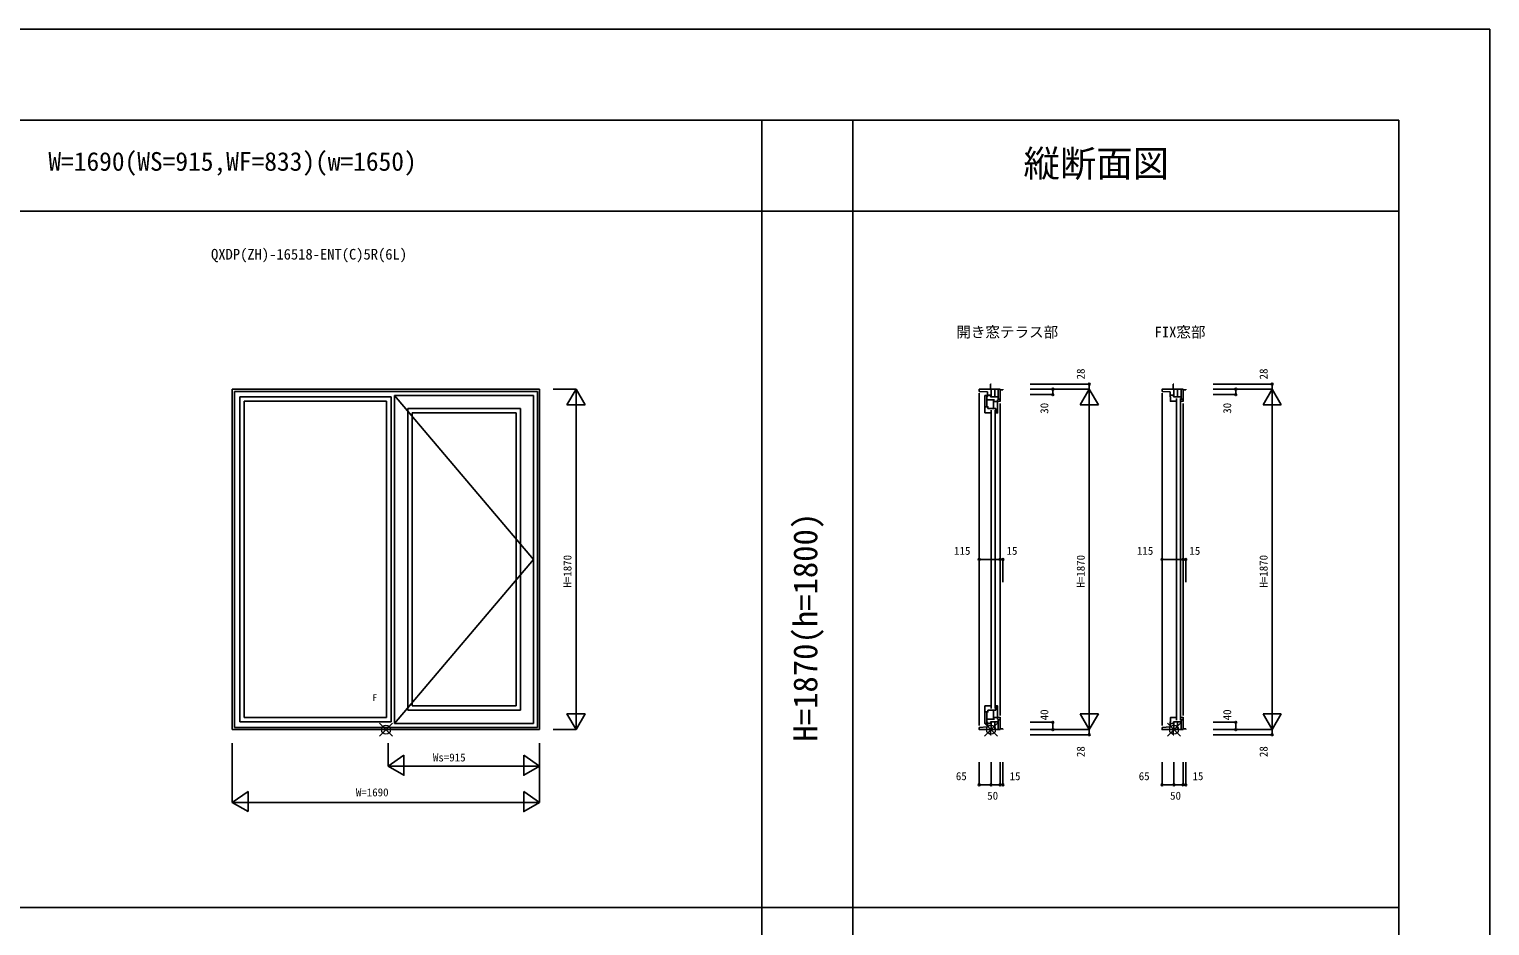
# Model space of a CAD drawing. Units: millimetres, scale not verified. Extents: x -13750 to 13750, y -10000 to 10000.
# Drawn here: x 5723 to 13750, y 5075 to 10000 of the extents above; entities that cross this region are included whole.
import ezdxf
from ezdxf.enums import TextEntityAlignment as Align

# ---------------------------------------------------------------- set-up
doc = ezdxf.new("R2010")
doc.units = ezdxf.units.MM
doc.header["$LTSCALE"] = 50
for name, color, linetype in [('0-0_0', 3, 'Continuous'), ('0-1_YKK_A1', 4, 'Continuous'), ('0-3_YKK_C1', 4, 'Continuous'), ('0-4_YKK_F1', 7, 'Continuous'), ('0-6_YKK_N1', 2, 'Continuous')]:
    doc.layers.add(name, color=color, linetype=linetype)
doc.layers.add('0-5_YKK_IN', color=1, linetype='Continuous', lineweight=18)
doc.styles.add('ＭＳ ゴシック', font='')
doc.styles.get('ＭＳ ゴシック').set_extended_font_data('MS Gothic')

msp = doc.modelspace()

# ---------------------------------------------------------------- linework, layer by layer
at = {"layer": '0-1_YKK_A1'}
for p, q in [((6838.32, 8022.5), (8528.33, 8022.5)), ((6838.32, 8022.5), (6838.32, 6152.5)), ((6850.32, 8010.5), (8516.33, 8010.5)), ((6850.32, 8010.5), (6850.32, 6164.5)), ((6880.33, 7980.5), (7711.33, 7980.5)), ((6880.33, 7980.5), (6880.33, 6194.5)), ((6904.33, 7956.5), (6904.33, 6218.5)), ((6904.33, 7956.5), (7687.33, 7956.5)), ((7687.33, 7956.5), (7687.33, 6218.5)), ((7711.33, 7980.5), (7711.33, 6194.5)), ((7731.33, 7988.5), (7731.33, 6186.5)), ((7731.33, 7988.5), (8494.33, 7988.5)), ((8494.33, 7988.5), (8494.33, 6186.5)), ((8516.33, 8010.5), (8516.33, 6164.5)), ((8528.33, 8022.5), (8528.33, 6152.5)), ((7803.33, 7916.5), (8422.33, 7916.5)), ((7803.33, 7916.5), (7803.33, 6258.5)), ((7827.33, 7892.5), (7827.33, 6282.5)), ((7827.33, 7892.5), (8398.33, 7892.5)), ((8398.33, 7892.5), (8398.33, 6282.5)), ((8422.33, 7916.5), (8422.33, 6258.5)), ((7827.33, 6282.5), (8398.33, 6282.5)), ((6880.33, 6194.5), (7711.33, 6194.5)), ((6904.33, 6218.5), (7687.33, 6218.5)), ((7731.33, 6186.5), (8494.33, 6186.5)), ((7803.33, 6258.5), (8422.33, 6258.5)), ((6838.32, 6152.5), (8528.33, 6152.5)), ((6850.32, 6164.5), (8516.33, 6164.5))]:
    msp.add_line(p, q, dxfattribs=at)
msp.add_lwpolyline([(7731.33, 7988.5), (8494.32, 7087.5), (7731.33, 6186.5)], dxfattribs=at)
at = {"layer": '0-3_YKK_C1'}
for p, q in [((11005.6, 8050.5), (11009, 8050.5)), ((12010.6, 8050.5), (12014, 8050.5)), ((10989, 8008.14), (10944, 8010.5)), ((10944, 8000.5), (10944, 6174.5)), ((10975, 7916.5), (10975, 7988.5)), ((10975, 7988.5), (10986, 7988.5)), ((10986, 7988.5), (10986, 7964.5)), ((10986, 7964.5), (11028, 7964.5)), ((10986, 7925.7), (10986, 7964.5)), ((10989, 8008.14), (10989, 7980.5)), ((10989, 7989.7), (11005.9, 7989.7)), ((11005.6, 8022.5), (11059, 8022.5)), ((11005.9, 7989.7), (11005.9, 7980.5)), ((11005.9, 7980.5), (11049, 7980.5)), ((11009, 8022.5), (11009, 7980.5)), ((11022.6, 7955.4), (11022.6, 7916.5)), ((11029, 7980.5), (11029, 8022.5)), ((11049, 7980.5), (11049, 8022.5)), ((11049, 7980.5), (11049, 7968.5)), ((11059, 7968.5), (11049, 7968.5)), ((11049, 7968.5), (11049, 7964.3)), ((11059, 7956.5), (11049, 7956.5)), ((11059, 8018.5), (11059, 8022.5)), ((11074, 8018.5), (11059, 8018.5)), ((11059, 8018.5), (11059, 7954.5)), ((11074, 8018.5), (11074, 8022.5)), ((11994, 8008.14), (11949, 8010.5)), ((11949, 8000.5), (11949, 6174.5)), ((11994, 8008.14), (11994, 7980.5)), ((11994, 7989.7), (12010.9, 7989.7)), ((11994, 7980.5), (11996.9, 7980.5)), ((12010.6, 8022.5), (12064, 8022.5)), ((12010.9, 7989.7), (12010.9, 7980.5)), ((12010.9, 7980.5), (12054, 7980.5)), ((12014, 8022.5), (12014, 7980.5)), ((12028, 7970.5), (12028, 6204.5)), ((12034, 7980.5), (12034, 8022.5)), ((12050, 7970.5), (12050, 6204.5)), ((12054, 7980.5), (12054, 8022.5)), ((12054, 7980.5), (12054, 7968.5)), ((12064, 7968.5), (12054, 7968.5)), ((12054, 7968.5), (12054, 7964.3)), ((12064, 7956.5), (12054, 7956.5)), ((12064, 8018.5), (12064, 8022.5)), ((12079, 8018.5), (12064, 8018.5)), ((12064, 8018.5), (12064, 7954.5)), ((12079, 8018.5), (12079, 8022.5)), ((10975, 7916.5), (10977.9, 7916.5)), ((10975.7, 7916.5), (10975.7, 7892.5)), ((10975.7, 7892.5), (11011, 7892.5)), ((11034.5, 7916.5), (10991.9, 7916.5)), ((11009, 7906.5), (11009, 6268.5)), ((11031, 7906.5), (11031, 6268.5)), ((11059, 7944.5), (11059, 6230.5)), ((12064, 7944.5), (12064, 6230.5)), ((10975.7, 6258.5), (10975.7, 6282.5)), ((10975.7, 6282.5), (11011, 6282.5)), ((10975, 6258.5), (10975, 6186.5)), ((10975, 6258.5), (10977.9, 6258.5)), ((10975, 6186.5), (10986, 6186.5)), ((10986, 6249.3), (10986, 6210.5)), ((10986, 6186.5), (10986, 6210.5)), ((10986, 6210.5), (11028, 6210.5)), ((10989, 6166.86), (10989, 6194.5)), ((10989, 6185.3), (11005.9, 6185.3)), ((11034.5, 6258.5), (10991.9, 6258.5)), ((11005.9, 6185.3), (11005.9, 6194.5)), ((11005.9, 6194.5), (11049, 6194.5)), ((11009, 6152.5), (11009, 6194.5)), ((11022.6, 6219.6), (11022.6, 6258.5)), ((11029, 6194.5), (11029, 6152.5)), ((11059, 6218.5), (11049, 6218.5)), ((11049, 6206.5), (11049, 6210.7)), ((11059, 6206.5), (11049, 6206.5)), ((11049, 6194.5), (11049, 6206.5)), ((11049, 6194.5), (11049, 6152.5)), ((11059, 6156.5), (11059, 6220.5)), ((11994, 6166.86), (11994, 6194.5)), ((11994, 6194.5), (11996.9, 6194.5)), ((11994, 6185.3), (12010.9, 6185.3)), ((12010.9, 6185.3), (12010.9, 6194.5)), ((12010.9, 6194.5), (12054, 6194.5)), ((12014, 6152.5), (12014, 6194.5)), ((12034, 6194.5), (12034, 6152.5)), ((12064, 6218.5), (12054, 6218.5)), ((12054, 6206.5), (12054, 6210.7)), ((12064, 6206.5), (12054, 6206.5)), ((12054, 6194.5), (12054, 6206.5)), ((12054, 6194.5), (12054, 6152.5)), ((12064, 6156.5), (12064, 6220.5)), ((10989, 6166.86), (10944, 6164.5)), ((11005.6, 6152.5), (11059, 6152.5)), ((11005.6, 6124.5), (11009, 6124.5)), ((11074, 6156.5), (11059, 6156.5)), ((11059, 6156.5), (11059, 6152.5)), ((11074, 6156.5), (11074, 6152.5)), ((11994, 6166.86), (11949, 6164.5)), ((12010.6, 6152.5), (12064, 6152.5)), ((12010.6, 6124.5), (12014, 6124.5)), ((12079, 6156.5), (12064, 6156.5)), ((12064, 6156.5), (12064, 6152.5)), ((12079, 6156.5), (12079, 6152.5))]:
    msp.add_line(p, q, dxfattribs=at)
for points in [[(11005.6, 8050.5), (11005.6, 8022.5), (10944, 8022.5), (10944, 8010.5)], [(12010.6, 8050.5), (12010.6, 8022.5), (11949, 8022.5), (11949, 8010.5)], [(11022.6, 7964.5), (11022.6, 7955.4), (11045, 7955.4)], [(11045, 7964.5), (11045, 7892.5), (11034.5, 7892.5), (11034.5, 7916.5)], [(11994.7, 7980.5), (11994.7, 7956.5), (12030, 7956.5)], [(10991.9, 7916.5), (10991.9, 7925.7), (10975, 7925.7)], [(11045, 6210.5), (11045, 6282.5), (11034.5, 6282.5), (11034.5, 6258.5)], [(10991.9, 6258.5), (10991.9, 6249.3), (10975, 6249.3)], [(11022.6, 6210.5), (11022.6, 6219.6), (11045, 6219.6)], [(11994.7, 6194.5), (11994.7, 6218.5), (12030, 6218.5)], [(11005.6, 6124.5), (11005.6, 6152.5), (10944, 6152.5), (10944, 6164.5)], [(12010.6, 6124.5), (12010.6, 6152.5), (11949, 6152.5), (11949, 6164.5)]]:
    msp.add_lwpolyline(points, dxfattribs=at)
at = {"layer": '0-4_YKK_F1'}
for p, q in [((-13750, 10000), (13750, 10000)), ((13750, -10000), (13750, 10000)), ((-13750, 9500), (13250, 9500)), ((9749, -10000), (9749, 9500)), ((10249, -10000), (10249, 9500)), ((13250, -10000), (13250, 9500)), ((-13750, 9000), (13250, 9000)), ((-13750, 5175), (13250, 5175))]:
    msp.add_line(p, q, dxfattribs=at)
at = {"layer": '0-5_YKK_IN'}
for p, q in [((7647.97, 6187.86), (7718.68, 6117.14)), ((7647.97, 6117.14), (7718.68, 6187.86)), ((10973.64, 6187.86), (11044.36, 6117.14)), ((10973.64, 6117.14), (11044.36, 6187.86)), ((11978.64, 6187.86), (12049.36, 6117.14)), ((11978.64, 6117.14), (12049.36, 6187.86))]:
    msp.add_line(p, q, dxfattribs=at)
for centre in [(7683.33, 6152.5), (11009, 6152.5), (12014, 6152.5)]:
    msp.add_circle(centre, 25, dxfattribs=at)
at = {"layer": '0-6_YKK_N1'}
for p, q in [((11224, 8050.5), (11549, 8050.5)), ((11549, 8050.5), (11549, 6124.5)), ((12229, 8050.5), (12554, 8050.5)), ((12554, 8050.5), (12554, 6124.5)), ((8728.33, 8022.5), (8603.33, 8022.5)), ((8678.33, 7935.9), (8728.33, 8022.5)), ((8728.33, 6152.5), (8728.33, 8022.5)), ((8728.33, 8022.5), (8778.33, 7935.9)), ((11224, 8022.5), (11549, 8022.5)), ((11224, 7992.5), (11349, 7992.5)), ((11349, 7992.5), (11349, 8022.5)), ((11499, 7935.9), (11549, 8022.5)), ((11549, 8022.5), (11599, 7935.9)), ((12229, 8022.5), (12554, 8022.5)), ((12229, 7992.5), (12354, 7992.5)), ((12354, 7992.5), (12354, 8022.5)), ((12504, 7935.9), (12554, 8022.5)), ((12554, 8022.5), (12604, 7935.9)), ((8778.33, 7935.9), (8678.33, 7935.9)), ((11499, 7935.9), (11599, 7935.9)), ((12504, 7935.9), (12604, 7935.9)), ((10944, 7087.5), (11074, 7087.5)), ((10944, 7087.5), (10944, 6962.5)), ((11059, 7087.5), (11059, 6962.5)), ((11074, 7087.5), (11074, 6962.5)), ((11949, 7087.5), (12079, 7087.5)), ((11949, 7087.5), (11949, 6962.5)), ((12064, 7087.5), (12064, 6962.5)), ((12079, 7087.5), (12079, 6962.5)), ((11224, 6192.5), (11349, 6192.5)), ((11349, 6192.5), (11349, 6152.5)), ((11499, 6239.1), (11599, 6239.1)), ((12229, 6192.5), (12354, 6192.5)), ((12354, 6192.5), (12354, 6152.5)), ((12504, 6239.1), (12604, 6239.1)), ((8603.33, 6152.5), (8728.33, 6152.5)), ((11224, 6152.5), (11549, 6152.5)), ((11224, 6124.5), (11549, 6124.5)), ((12229, 6152.5), (12554, 6152.5)), ((12229, 6124.5), (12554, 6124.5)), ((6838.33, 6077.5), (6838.33, 5752.5)), ((7695.33, 6077.5), (7695.33, 5952.5)), ((8528.33, 5752.5), (8528.33, 6077.5)), ((7782.55, 6012.14), (7695.33, 5952.5)), ((7695.33, 5952.5), (8528.33, 5952.5)), ((7782.55, 5912.14), (7782.55, 6012.14)), ((8441.1, 6012.14), (8528.33, 5952.5)), ((8441.1, 5912.14), (8441.1, 6012.14)), ((10944, 5974.5), (10944, 5849.5)), ((11009, 5974.5), (11009, 5849.5)), ((11059, 5974.5), (11059, 5849.5)), ((11074, 5974.5), (11074, 5849.5)), ((11949, 5974.5), (11949, 5849.5)), ((12014, 5974.5), (12014, 5849.5)), ((12064, 5974.5), (12064, 5849.5)), ((12079, 5974.5), (12079, 5849.5)), ((8441.1, 5812.14), (8528.33, 5752.5)), ((8441.1, 5712.14), (8441.1, 5812.14)), ((10944, 5849.5), (11074, 5849.5)), ((11949, 5849.5), (12079, 5849.5)), ((6838.33, 5752.5), (8528.33, 5752.5)), ((6838.33, 5752.5), (6925.55, 5702.14)), ((6925.55, 5702.14), (6925.55, 5712.14))]:
    msp.add_line(p, q, dxfattribs=at)
msp.add_lwpolyline([(8728.33, 6152.5), (8778.33, 6239.1), (8678.33, 6239.1)], close=True, dxfattribs=at)
for points in [[(11499, 6239.1), (11549, 6152.5), (11599, 6239.1)], [(12504, 6239.1), (12554, 6152.5), (12604, 6239.1)], [(7695.33, 5952.5), (7782.55, 5902.14), (7782.55, 5912.14)], [(8528.33, 5952.5), (8441.1, 5902.14), (8441.1, 5912.14)], [(6925.55, 5712.14), (6925.55, 5812.14), (6838.33, 5752.5)], [(8528.33, 5752.5), (8441.1, 5702.14), (8441.1, 5712.14)]]:
    msp.add_lwpolyline(points, dxfattribs=at)
for centre in [(11349, 8022.5), (11549, 8050.5), (12354, 8022.5), (12554, 8050.5), (11349, 7992.5), (12354, 7992.5), (10944, 7087.5), (11059, 7087.5), (11074, 7087.25), (11949, 7087.5), (12064, 7087.5), (12079, 7087.25), (11349, 6192.5), (12354, 6192.5), (11349, 6152.5), (11549, 6124.5), (12354, 6152.5), (12554, 6124.5), (10944, 5849.5), (11009, 5849.5), (11059, 5849.5), (11074, 5849.5), (11949, 5849.5), (12014, 5849.5), (12064, 5849.5), (12079, 5849.5)]:
    msp.add_circle(centre, 5, dxfattribs=at)

# ---------------------------------------------------------------- texts
at = {"layer": '0-0_0', "style": 'ＭＳ ゴシック'}
for s, height, p in [('W=1690(WS=915,WF=833)(w=1650)', 102.6, (5828.33, 9191.67)), ('縦断面図', 146.6, (11187.48, 9144.81))]:
    msp.add_text(s, height=height, dxfattribs=at).set_placement(p, align=Align.BOTTOM_LEFT)
at = {"layer": '0-0_0', "color": 7, "style": 'ＭＳ ゴシック'}
for s, p in [('QXDP(ZH)-16518-ENT(C)5R(6L)', (6722.34, 8717)), ('開き窓テラス部', (10818, 8289.5)), ('FIX窓部', (11908, 8289.5))]:
    msp.add_text(s, height=58.65, dxfattribs=at).set_placement(p, align=Align.BOTTOM_LEFT)
at = {"layer": '0-0_0', "style": 'ＭＳ ゴシック'}
msp.add_text('H=1870(h=1800)', height=132, rotation=90, dxfattribs=at).set_placement((10093.95, 6086.56), align=Align.BOTTOM_LEFT)
at = {"layer": '0-1_YKK_A1', "style": 'ＭＳ ゴシック'}
msp.add_text('F', height=36.66, dxfattribs=at).set_placement((7609.45, 6298.5), align=Align.BOTTOM_LEFT)
at = {"layer": '0-6_YKK_N1', "style": 'ＭＳ ゴシック'}
for s, p in [('28', (11537, 8076.31)), ('28', (12542, 8076.31)), ('30', (11337, 7887.62)), ('30', (12342, 7887.62)), ('H=1870', (8716.33, 6932.5)), ('H=1870', (11537, 6932.5)), ('H=1870', (12542, 6932.5)), ('40', (11337, 6203.48)), ('40', (12342, 6203.48)), ('28', (11537, 6001.46)), ('28', (12542, 6001.46))]:
    msp.add_text(s, height=43.99, rotation=90, dxfattribs=at).set_placement(p, align=Align.BOTTOM_LEFT)
for s, p in [('115', (10805.7, 7099.5)), ('15', (11094.01, 7099.5)), ('115', (11810.7, 7099.5)), ('15', (12099.01, 7099.5)), ('Ws=915', (7941.83, 5964.5)), ('65', (10815.7, 5861.5)), ('15', (11111.06, 5861.5)), ('65', (11820.7, 5861.5)), ('15', (12116.06, 5861.5)), ('W=1690', (7518.33, 5772.72)), ('50', (10988.09, 5754.26)), ('50', (11993.09, 5754.26))]:
    msp.add_text(s, height=43.99, dxfattribs=at).set_placement(p, align=Align.BOTTOM_LEFT)

doc.saveas('drawing.dxf')
